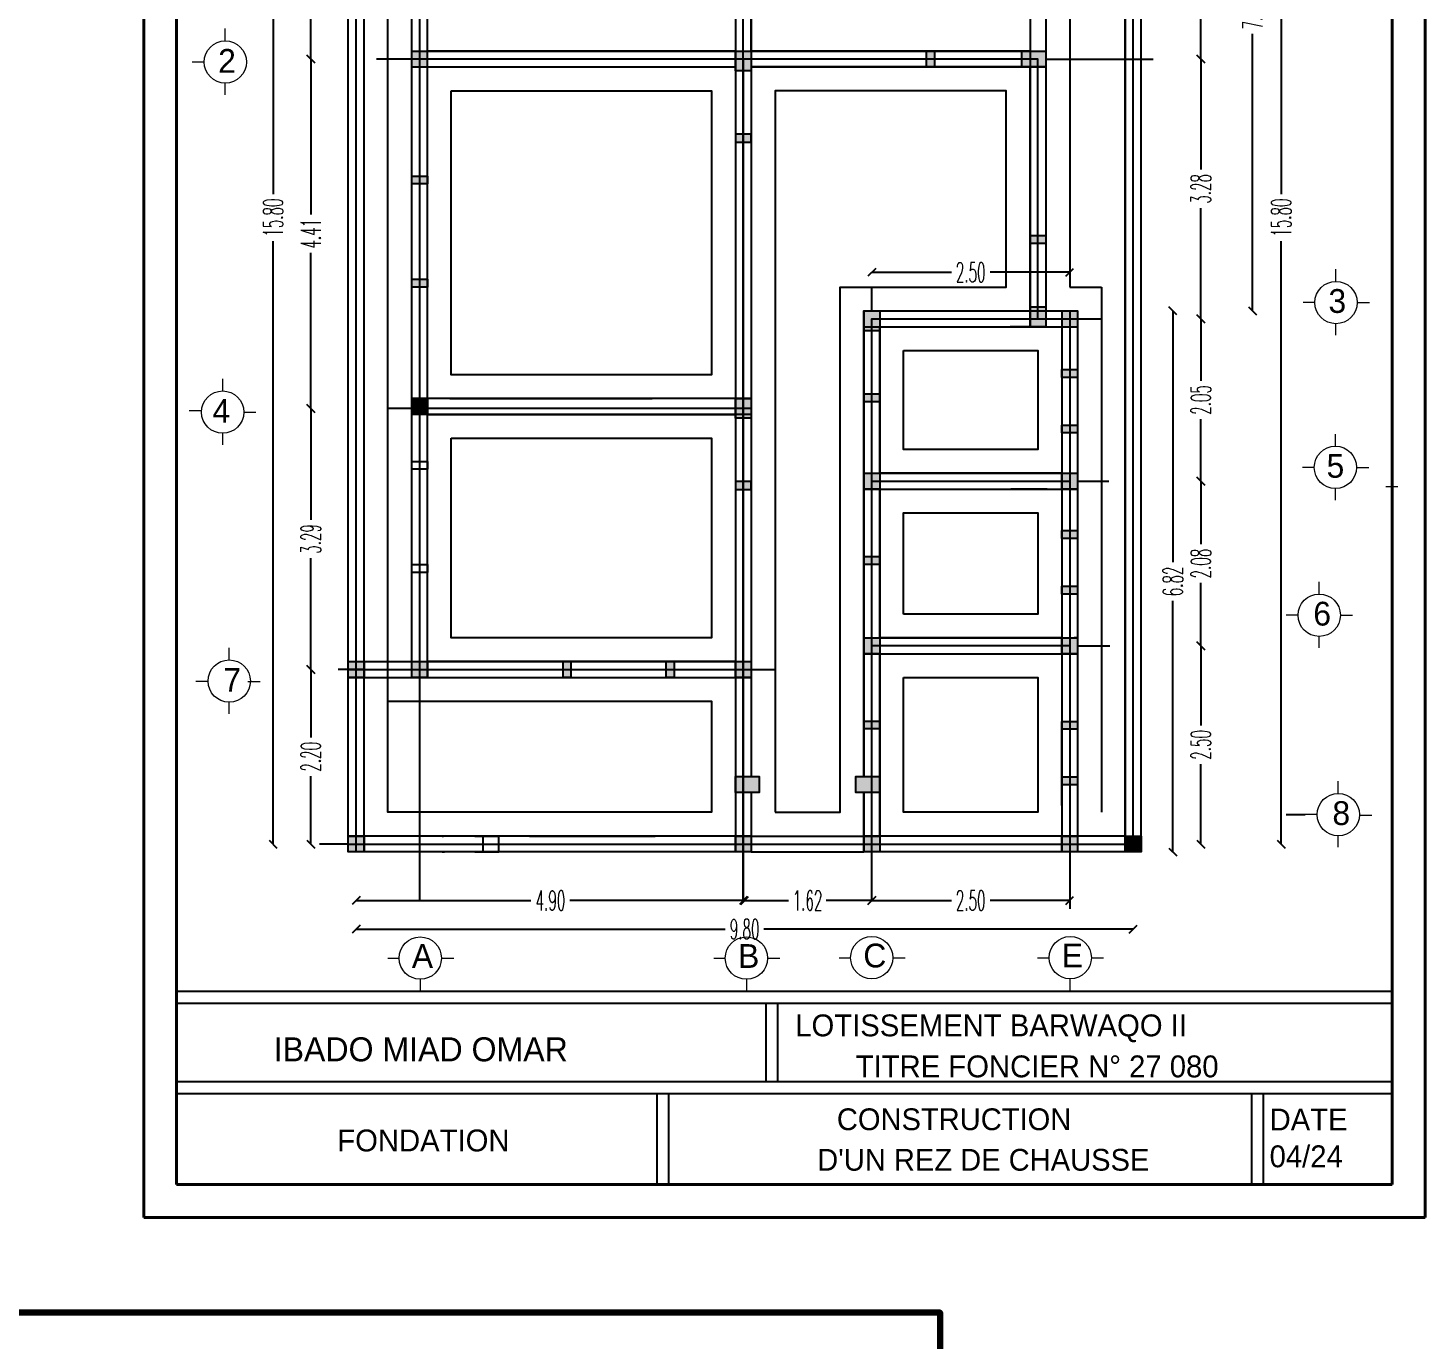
# Model space of a CAD drawing. Extents: x -110 to 3211, y -163 to 893.
# Drawn here: x 454.29 to 471.92, y -7.11 to 9.44 of the extents above; entities that cross this region are included whole.
import ezdxf

# ---------------------------------------------------------------- set-up
doc = ezdxf.new("R2010")
doc.units = 0
doc.header["$LTSCALE"] = 0.8
doc.header["$MEASUREMENT"] = 0
doc.linetypes.add('JIS_02_1.0', pattern=[2, 1, -1])
doc.layers.get('0').update_dxf_attribs({"color": 5, "linetype": 'CONTINUOUS'})
doc.layers.get('DEFPOINTS').update_dxf_attribs({"linetype": 'CONTINUOUS'})
doc.layers.add('Axe poteau & poutres', color=252, linetype='JIS_02_1.0', lineweight=13)
doc.layers.add('Menuiserie', color=30, linetype='CONTINUOUS', lineweight=13)
doc.layers.add('PIPE', color=50, linetype='CONTINUOUS')
doc.styles.add('AYMAN-S', font='romant.shx', dxfattribs={"width": 0.7, "height": 0.15})
doc.styles.add('AYMOONY', font='romant.shx', dxfattribs={"width": 0.5})
doc.dimstyles.new('AYMAN-SIT', dxfattribs={"dimtxt": 0.25, "dimasz": 0.08, "dimexe": 0.18, "dimexo": 0.06, "dimgap": 0.05, "dimtad": 0, "dimzin": 1, "dimdsep": 46, "dimtxsty": 'AYMAN-S', "dimblk1": 'OBLIQUE', "dimblk2": 'OBLIQUE', "dimsah": 1, "dimcen": 0.09, "dimse1": 1, "dimse2": 1, "dimclrd": 256, "dimclre": 256, "dimclrt": 200, "dimadec": 0, "dimazin": 0, "dimtfac": 1, "dimtdec": 4, "dimtix": 1, "dimtmove": 0, "dimatfit": 3, "dimldrblk": 'OBLIQUE', "dimfxl": 1, "dimtolj": 1, "dimtzin": 0, "dimarcsym": 0})

# ---------------------------------------------------------------- blocks, each defined once
blk = doc.blocks.new('_OBLIQUE')
at = {"color": 0, "linetype": 'ByBlock'}
blk.add_line((-0.5, -0.5), (0.5, 0.5), dxfattribs=at)
blk = doc.blocks.new('*D470')
at = {"layer": 'DEFPOINTS', "color": 0, "ltscale": 0.8, "transparency": 16777216}
for p in [(459.134, 13.244), (457.861, 9.044), (459.134, 9.044)]:
    blk.add_point(p, dxfattribs=at)
at = {"layer": 'PIPE', "color": 7, "lineweight": -2, "ltscale": 0.8, "transparency": 16777216}
for p, q in [((457.861, 13.244), (457.861, 11.391)), ((457.861, 9.044), (457.861, 10.898))]:
    blk.add_line(p, q, dxfattribs=at)
at = {"layer": 'PIPE', "color": 7, "lineweight": -2, "ltscale": 0.8, "transparency": 16777216, "xscale": 0.1, "yscale": 0.1, "zscale": 0.1}
for p, rotation in [((457.861, 13.244), 90), ((457.861, 9.044), 270)]:
    blk.add_blockref('_OBLIQUE', p, dxfattribs=dict(at, rotation=rotation))
at = {"layer": 'PIPE', "color": 7, "ltscale": 0.8, "transparency": 16777216, "insert": (457.861, 11.144), "char_height": 0.25, "attachment_point": 5, "rotation": 90, "style": 'AYMOONY'}
blk.add_mtext('\\A1;4.20', dxfattribs=at)
blk = doc.blocks.new('*D471')
at = {"layer": 'DEFPOINTS', "color": 0, "ltscale": 0.8, "transparency": 16777216}
for p in [(459.134, 9.044), (457.861, 4.638), (459.134, 4.638)]:
    blk.add_point(p, dxfattribs=at)
at = {"layer": 'PIPE', "color": 7, "lineweight": -2, "ltscale": 0.8, "transparency": 16777216}
for p, q in [((457.861, 9.044), (457.861, 7.081)), ((457.861, 4.638), (457.861, 6.6))]:
    blk.add_line(p, q, dxfattribs=at)
at = {"layer": 'PIPE', "color": 7, "lineweight": -2, "ltscale": 0.8, "transparency": 16777216, "xscale": 0.1, "yscale": 0.1, "zscale": 0.1}
for p, rotation in [((457.861, 9.044), 90), ((457.861, 4.638), 270)]:
    blk.add_blockref('_OBLIQUE', p, dxfattribs=dict(at, rotation=rotation))
at = {"layer": 'PIPE', "color": 7, "ltscale": 0.8, "transparency": 16777216, "insert": (457.861, 6.841), "char_height": 0.25, "attachment_point": 5, "rotation": 90, "style": 'AYMOONY'}
blk.add_mtext('\\A1;4.41', dxfattribs=at)
blk = doc.blocks.new('*D472')
at = {"layer": 'DEFPOINTS', "color": 0, "ltscale": 0.8, "transparency": 16777216}
for p in [(459.134, 4.638), (457.861, 1.344), (459.134, 1.344)]:
    blk.add_point(p, dxfattribs=at)
at = {"layer": 'PIPE', "color": 7, "lineweight": -2, "ltscale": 0.8, "transparency": 16777216}
for p, q in [((457.861, 4.638), (457.861, 3.234)), ((457.861, 1.344), (457.861, 2.748))]:
    blk.add_line(p, q, dxfattribs=at)
at = {"layer": 'PIPE', "color": 7, "lineweight": -2, "ltscale": 0.8, "transparency": 16777216, "xscale": 0.1, "yscale": 0.1, "zscale": 0.1}
for p, rotation in [((457.861, 4.638), 90), ((457.861, 1.344), 270)]:
    blk.add_blockref('_OBLIQUE', p, dxfattribs=dict(at, rotation=rotation))
at = {"layer": 'PIPE', "color": 7, "ltscale": 0.8, "transparency": 16777216, "insert": (457.861, 2.991), "char_height": 0.25, "attachment_point": 5, "rotation": 90, "style": 'AYMOONY'}
blk.add_mtext('\\A1;3.29', dxfattribs=at)
blk = doc.blocks.new('*D473')
at = {"layer": 'DEFPOINTS', "color": 0, "ltscale": 0.8, "transparency": 16777216}
for p in [(458.334, 1.344), (457.861, -0.856), (458.334, -0.856)]:
    blk.add_point(p, dxfattribs=at)
at = {"layer": 'PIPE', "color": 7, "lineweight": -2, "ltscale": 0.8, "transparency": 16777216}
for p, q in [((457.861, 1.344), (457.861, 0.488)), ((457.861, -0.856), (457.861, 0.001))]:
    blk.add_line(p, q, dxfattribs=at)
at = {"layer": 'PIPE', "color": 7, "lineweight": -2, "ltscale": 0.8, "transparency": 16777216, "xscale": 0.1, "yscale": 0.1, "zscale": 0.1}
for p, rotation in [((457.861, 1.344), 90), ((457.861, -0.856), 270)]:
    blk.add_blockref('_OBLIQUE', p, dxfattribs=dict(at, rotation=rotation))
at = {"layer": 'PIPE', "color": 7, "ltscale": 0.8, "transparency": 16777216, "insert": (457.861, 0.244), "char_height": 0.25, "attachment_point": 5, "rotation": 90, "style": 'AYMOONY'}
blk.add_mtext('\\A1;2.20', dxfattribs=at)
blk = doc.blocks.new('*D474')
at = {"layer": 'DEFPOINTS', "color": 0, "ltscale": 0.8, "transparency": 16777216}
for p in [(467.534, 1.643), (469.089, 1.643), (467.534, -0.856)]:
    blk.add_point(p, dxfattribs=at)
at = {"layer": 'PIPE', "color": 7, "lineweight": -2, "ltscale": 0.8, "transparency": 16777216}
for p, q in [((469.089, 1.643), (469.089, 0.637)), ((469.089, -0.856), (469.089, 0.15))]:
    blk.add_line(p, q, dxfattribs=at)
at = {"layer": 'PIPE', "color": 7, "lineweight": -2, "ltscale": 0.8, "transparency": 16777216, "xscale": 0.1, "yscale": 0.1, "zscale": 0.1}
for p, rotation in [((469.089, 1.643), 90), ((469.089, -0.856), 270)]:
    blk.add_blockref('_OBLIQUE', p, dxfattribs=dict(at, rotation=rotation))
at = {"layer": 'PIPE', "color": 7, "ltscale": 0.8, "transparency": 16777216, "insert": (469.089, 0.394), "char_height": 0.25, "attachment_point": 5, "rotation": 90, "style": 'AYMOONY'}
blk.add_mtext('\\A1;2.50', dxfattribs=at)
blk = doc.blocks.new('*D475')
at = {"layer": 'DEFPOINTS', "color": 0, "ltscale": 0.8, "transparency": 16777216}
for p in [(467.534, 3.719), (469.089, 3.719), (467.534, 1.643)]:
    blk.add_point(p, dxfattribs=at)
at = {"layer": 'PIPE', "color": 7, "lineweight": -2, "ltscale": 0.8, "transparency": 16777216}
for p, q in [((469.089, 3.719), (469.089, 2.924)), ((469.089, 1.643), (469.089, 2.438))]:
    blk.add_line(p, q, dxfattribs=at)
at = {"layer": 'PIPE', "color": 7, "lineweight": -2, "ltscale": 0.8, "transparency": 16777216, "xscale": 0.1, "yscale": 0.1, "zscale": 0.1}
for p, rotation in [((469.089, 3.719), 90), ((469.089, 1.643), 270)]:
    blk.add_blockref('_OBLIQUE', p, dxfattribs=dict(at, rotation=rotation))
at = {"layer": 'PIPE', "color": 7, "ltscale": 0.8, "transparency": 16777216, "insert": (469.089, 2.681), "char_height": 0.25, "attachment_point": 5, "rotation": 90, "style": 'AYMOONY'}
blk.add_mtext('\\A1;2.08', dxfattribs=at)
blk = doc.blocks.new('*D476')
at = {"layer": 'DEFPOINTS', "color": 0, "ltscale": 0.8, "transparency": 16777216}
for p in [(467.534, 5.768), (469.089, 5.768), (467.534, 3.719)]:
    blk.add_point(p, dxfattribs=at)
at = {"layer": 'PIPE', "color": 7, "lineweight": -2, "ltscale": 0.8, "transparency": 16777216}
for p, q in [((469.089, 5.768), (469.089, 4.987)), ((469.089, 3.719), (469.089, 4.5))]:
    blk.add_line(p, q, dxfattribs=at)
at = {"layer": 'PIPE', "color": 7, "lineweight": -2, "ltscale": 0.8, "transparency": 16777216, "xscale": 0.1, "yscale": 0.1, "zscale": 0.1}
for p, rotation in [((469.089, 5.768), 90), ((469.089, 3.719), 270)]:
    blk.add_blockref('_OBLIQUE', p, dxfattribs=dict(at, rotation=rotation))
at = {"layer": 'PIPE', "color": 7, "ltscale": 0.8, "transparency": 16777216, "insert": (469.089, 4.744), "char_height": 0.25, "attachment_point": 5, "rotation": 90, "style": 'AYMOONY'}
blk.add_mtext('\\A1;2.05', dxfattribs=at)
blk = doc.blocks.new('*D477')
at = {"layer": 'DEFPOINTS', "color": 0, "ltscale": 0.8, "transparency": 16777216}
for p in [(467.034, 9.044), (469.089, 9.044), (467.034, 5.768)]:
    blk.add_point(p, dxfattribs=at)
at = {"layer": 'PIPE', "color": 7, "lineweight": -2, "ltscale": 0.8, "transparency": 16777216}
for p, q in [((469.089, 9.044), (469.089, 7.65)), ((469.089, 5.768), (469.089, 7.163))]:
    blk.add_line(p, q, dxfattribs=at)
at = {"layer": 'PIPE', "color": 7, "lineweight": -2, "ltscale": 0.8, "transparency": 16777216, "xscale": 0.1, "yscale": 0.1, "zscale": 0.1}
for p, rotation in [((469.089, 9.044), 90), ((469.089, 5.768), 270)]:
    blk.add_blockref('_OBLIQUE', p, dxfattribs=dict(at, rotation=rotation))
at = {"layer": 'PIPE', "color": 7, "ltscale": 0.8, "transparency": 16777216, "insert": (469.089, 7.406), "char_height": 0.25, "attachment_point": 5, "rotation": 90, "style": 'AYMOONY'}
blk.add_mtext('\\A1;3.28', dxfattribs=at)
blk = doc.blocks.new('*D479')
at = {"layer": 'DEFPOINTS', "color": 0, "ltscale": 0.8, "transparency": 16777216}
for p in [(458.434, 14.944), (457.385, -0.856), (458.434, -0.856)]:
    blk.add_point(p, dxfattribs=at)
at = {"layer": 'PIPE', "color": 7, "lineweight": -2, "ltscale": 0.8, "transparency": 16777216}
for p, q in [((457.385, 14.944), (457.385, 7.341)), ((457.385, -0.856), (457.385, 6.747))]:
    blk.add_line(p, q, dxfattribs=at)
at = {"layer": 'PIPE', "color": 7, "lineweight": -2, "ltscale": 0.8, "transparency": 16777216, "xscale": 0.1, "yscale": 0.1, "zscale": 0.1}
for p, rotation in [((457.385, 14.944), 90), ((457.385, -0.856), 270)]:
    blk.add_blockref('_OBLIQUE', p, dxfattribs=dict(at, rotation=rotation))
at = {"layer": 'PIPE', "color": 7, "ltscale": 0.8, "transparency": 16777216, "insert": (457.385, 7.044), "char_height": 0.25, "attachment_point": 5, "rotation": 90, "style": 'AYMOONY'}
blk.add_mtext('\\A1;15.80', dxfattribs=at)
blk = doc.blocks.new('*D480')
at = {"layer": 'DEFPOINTS', "color": 0, "ltscale": 0.8, "transparency": 16777216}
for p in [(468.234, 14.944), (468.234, -0.856), (470.101, -0.856)]:
    blk.add_point(p, dxfattribs=at)
at = {"layer": 'PIPE', "color": 7, "lineweight": -2, "ltscale": 0.8, "transparency": 16777216}
for p, q in [((470.101, 14.944), (470.101, 7.341)), ((470.101, -0.856), (470.101, 6.747))]:
    blk.add_line(p, q, dxfattribs=at)
at = {"layer": 'PIPE', "color": 7, "lineweight": -2, "ltscale": 0.8, "transparency": 16777216, "xscale": 0.1, "yscale": 0.1, "zscale": 0.1}
for p, rotation in [((470.101, 14.944), 90), ((470.101, -0.856), 270)]:
    blk.add_blockref('_OBLIQUE', p, dxfattribs=dict(at, rotation=rotation))
at = {"layer": 'PIPE', "color": 7, "ltscale": 0.8, "transparency": 16777216, "insert": (470.101, 7.044), "char_height": 0.25, "attachment_point": 5, "rotation": 90, "style": 'AYMOONY'}
blk.add_mtext('\\A1;15.80', dxfattribs=at)
blk = doc.blocks.new('*D481')
at = {"layer": 'DEFPOINTS', "color": 0, "ltscale": 0.8, "transparency": 16777216}
for p in [(468.234, 14.944), (469.089, 14.944), (468.234, 9.044)]:
    blk.add_point(p, dxfattribs=at)
at = {"layer": 'PIPE', "color": 7, "lineweight": -2, "ltscale": 0.8, "transparency": 16777216}
for p, q in [((469.089, 14.944), (469.089, 12.238)), ((469.089, 9.044), (469.089, 11.751))]:
    blk.add_line(p, q, dxfattribs=at)
at = {"layer": 'PIPE', "color": 7, "lineweight": -2, "ltscale": 0.8, "transparency": 16777216, "xscale": 0.1, "yscale": 0.1, "zscale": 0.1}
for p, rotation in [((469.089, 14.944), 90), ((469.089, 9.044), 270)]:
    blk.add_blockref('_OBLIQUE', p, dxfattribs=dict(at, rotation=rotation))
at = {"layer": 'PIPE', "color": 7, "ltscale": 0.8, "transparency": 16777216, "insert": (469.089, 11.994), "char_height": 0.25, "attachment_point": 5, "rotation": 90, "style": 'AYMOONY'}
blk.add_mtext('\\A1;5.90', dxfattribs=at)
blk = doc.blocks.new('*D483')
at = {"layer": 'DEFPOINTS', "color": 0, "ltscale": 0.8, "transparency": 16777216}
for p in [(458.434, -0.856), (463.334, -0.856), (463.334, -1.568)]:
    blk.add_point(p, dxfattribs=at)
at = {"layer": 'PIPE', "color": 7, "lineweight": -2, "ltscale": 0.8, "transparency": 16777216}
for p, q in [((458.434, -1.568), (460.637, -1.568)), ((463.334, -1.568), (461.13, -1.568))]:
    blk.add_line(p, q, dxfattribs=at)
at = {"layer": 'PIPE', "color": 7, "lineweight": -2, "ltscale": 0.8, "transparency": 16777216, "xscale": 0.1, "yscale": 0.1, "zscale": 0.1, "rotation": 180}
blk.add_blockref('_OBLIQUE', (458.434, -1.568), dxfattribs=at)
at = {"layer": 'PIPE', "color": 7, "lineweight": -2, "ltscale": 0.8, "transparency": 16777216, "xscale": 0.1, "yscale": 0.1, "zscale": 0.1}
blk.add_blockref('_OBLIQUE', (463.334, -1.568), dxfattribs=at)
at = {"layer": 'PIPE', "color": 7, "ltscale": 0.8, "transparency": 16777216, "insert": (460.884, -1.568), "char_height": 0.25, "attachment_point": 5, "style": 'AYMOONY'}
blk.add_mtext('\\A1;4.90', dxfattribs=at)
blk = doc.blocks.new('*D484')
at = {"layer": 'DEFPOINTS', "color": 0, "ltscale": 0.8, "transparency": 16777216}
for p in [(463.317, -0.856), (464.937, -0.856), (464.937, -1.568)]:
    blk.add_point(p, dxfattribs=at)
at = {"layer": 'PIPE', "color": 7, "lineweight": -2, "ltscale": 0.8, "transparency": 16777216}
for p, q in [((463.317, -1.568), (463.889, -1.568)), ((464.937, -1.568), (464.364, -1.568))]:
    blk.add_line(p, q, dxfattribs=at)
at = {"layer": 'PIPE', "color": 7, "lineweight": -2, "ltscale": 0.8, "transparency": 16777216, "xscale": 0.1, "yscale": 0.1, "zscale": 0.1, "rotation": 180}
blk.add_blockref('_OBLIQUE', (463.317, -1.568), dxfattribs=at)
at = {"layer": 'PIPE', "color": 7, "lineweight": -2, "ltscale": 0.8, "transparency": 16777216, "xscale": 0.1, "yscale": 0.1, "zscale": 0.1}
blk.add_blockref('_OBLIQUE', (464.937, -1.568), dxfattribs=at)
at = {"layer": 'PIPE', "color": 7, "ltscale": 0.8, "transparency": 16777216, "insert": (464.127, -1.568), "char_height": 0.25, "attachment_point": 5, "style": 'AYMOONY'}
blk.add_mtext('\\A1;1.62', dxfattribs=at)
blk = doc.blocks.new('*D485')
at = {"layer": 'DEFPOINTS', "color": 0, "ltscale": 0.8, "transparency": 16777216}
for p in [(464.937, -0.856), (467.434, -0.856), (467.434, -1.568)]:
    blk.add_point(p, dxfattribs=at)
at = {"layer": 'PIPE', "color": 7, "lineweight": -2, "ltscale": 0.8, "transparency": 16777216}
for p, q in [((464.937, -1.568), (465.942, -1.568)), ((467.434, -1.568), (466.429, -1.568))]:
    blk.add_line(p, q, dxfattribs=at)
at = {"layer": 'PIPE', "color": 7, "lineweight": -2, "ltscale": 0.8, "transparency": 16777216, "xscale": 0.1, "yscale": 0.1, "zscale": 0.1, "rotation": 180}
blk.add_blockref('_OBLIQUE', (464.937, -1.568), dxfattribs=at)
at = {"layer": 'PIPE', "color": 7, "lineweight": -2, "ltscale": 0.8, "transparency": 16777216, "xscale": 0.1, "yscale": 0.1, "zscale": 0.1}
blk.add_blockref('_OBLIQUE', (467.434, -1.568), dxfattribs=at)
at = {"layer": 'PIPE', "color": 7, "ltscale": 0.8, "transparency": 16777216, "insert": (466.185, -1.568), "char_height": 0.25, "attachment_point": 5, "style": 'AYMOONY'}
blk.add_mtext('\\A1;2.50', dxfattribs=at)
blk = doc.blocks.new('*D488')
at = {"layer": 'DEFPOINTS', "color": 0, "ltscale": 0.8, "transparency": 16777216}
for p in [(467.434, 6.354), (464.937, 5.868), (467.434, 5.868)]:
    blk.add_point(p, dxfattribs=at)
at = {"layer": 'PIPE', "color": 7, "lineweight": -2, "ltscale": 0.8, "transparency": 16777216}
for p, q in [((464.937, 6.354), (465.942, 6.354)), ((467.434, 6.354), (466.429, 6.354))]:
    blk.add_line(p, q, dxfattribs=at)
at = {"layer": 'PIPE', "color": 7, "lineweight": -2, "ltscale": 0.8, "transparency": 16777216, "xscale": 0.1, "yscale": 0.1, "zscale": 0.1, "rotation": 180}
blk.add_blockref('_OBLIQUE', (464.937, 6.354), dxfattribs=at)
at = {"layer": 'PIPE', "color": 7, "lineweight": -2, "ltscale": 0.8, "transparency": 16777216, "xscale": 0.1, "yscale": 0.1, "zscale": 0.1}
blk.add_blockref('_OBLIQUE', (467.434, 6.354), dxfattribs=at)
at = {"layer": 'PIPE', "color": 7, "ltscale": 0.8, "transparency": 16777216, "insert": (466.185, 6.354), "char_height": 0.25, "attachment_point": 5, "style": 'AYMOONY'}
blk.add_mtext('\\A1;2.50', dxfattribs=at)
blk = doc.blocks.new('*D489')
at = {"layer": 'DEFPOINTS', "color": 0, "ltscale": 0.8, "transparency": 16777216}
for p in [(458.434, -0.956), (468.234, -0.956), (468.234, -1.929)]:
    blk.add_point(p, dxfattribs=at)
at = {"layer": 'PIPE', "color": 7, "lineweight": -2, "ltscale": 0.8, "transparency": 16777216}
for p, q in [((458.434, -1.929), (463.09, -1.929)), ((468.234, -1.929), (463.577, -1.929))]:
    blk.add_line(p, q, dxfattribs=at)
at = {"layer": 'PIPE', "color": 7, "lineweight": -2, "ltscale": 0.8, "transparency": 16777216, "xscale": 0.1, "yscale": 0.1, "zscale": 0.1, "rotation": 180}
blk.add_blockref('_OBLIQUE', (458.434, -1.929), dxfattribs=at)
at = {"layer": 'PIPE', "color": 7, "lineweight": -2, "ltscale": 0.8, "transparency": 16777216, "xscale": 0.1, "yscale": 0.1, "zscale": 0.1}
blk.add_blockref('_OBLIQUE', (468.234, -1.929), dxfattribs=at)
at = {"layer": 'PIPE', "color": 7, "ltscale": 0.8, "transparency": 16777216, "insert": (463.334, -1.929), "char_height": 0.25, "attachment_point": 5, "style": 'AYMOONY'}
blk.add_mtext('\\A1;9.80', dxfattribs=at)
blk = doc.blocks.new('*D490')
at = {"layer": 'DEFPOINTS', "color": 0, "ltscale": 0.8, "transparency": 16777216}
for p in [(467.534, 5.868), (467.534, -0.956), (468.734, -0.956)]:
    blk.add_point(p, dxfattribs=at)
at = {"layer": 'PIPE', "color": 7, "lineweight": -2, "ltscale": 0.8, "transparency": 16777216}
for p, q in [((468.734, 5.868), (468.734, 2.7)), ((468.734, -0.956), (468.734, 2.213))]:
    blk.add_line(p, q, dxfattribs=at)
at = {"layer": 'PIPE', "color": 7, "lineweight": -2, "ltscale": 0.8, "transparency": 16777216, "xscale": 0.1, "yscale": 0.1, "zscale": 0.1}
for p, rotation in [((468.734, 5.868), 90), ((468.734, -0.956), 270)]:
    blk.add_blockref('_OBLIQUE', p, dxfattribs=dict(at, rotation=rotation))
at = {"layer": 'PIPE', "color": 7, "ltscale": 0.8, "transparency": 16777216, "insert": (468.734, 2.456), "char_height": 0.25, "attachment_point": 5, "rotation": 90, "style": 'AYMOONY'}
blk.add_mtext('\\A1;6.82', dxfattribs=at)
blk = doc.blocks.new('*D491')
at = {"layer": 'DEFPOINTS', "color": 0, "ltscale": 0.8, "transparency": 16777216}
for p in [(467.134, 13.344), (469.741, 13.344), (467.134, 5.868)]:
    blk.add_point(p, dxfattribs=at)
at = {"layer": 'PIPE', "color": 7, "lineweight": -2, "ltscale": 0.8, "transparency": 16777216}
for p, q in [((469.741, 13.344), (469.741, 9.85)), ((469.741, 5.868), (469.741, 9.363))]:
    blk.add_line(p, q, dxfattribs=at)
at = {"layer": 'PIPE', "color": 7, "lineweight": -2, "ltscale": 0.8, "transparency": 16777216, "xscale": 0.1, "yscale": 0.1, "zscale": 0.1}
for p, rotation in [((469.741, 13.344), 90), ((469.741, 5.868), 270)]:
    blk.add_blockref('_OBLIQUE', p, dxfattribs=dict(at, rotation=rotation))
at = {"layer": 'PIPE', "color": 7, "ltscale": 0.8, "transparency": 16777216, "insert": (469.741, 9.606), "char_height": 0.25, "attachment_point": 5, "rotation": 90, "style": 'AYMOONY'}
blk.add_mtext('\\A1;7.48', dxfattribs=at)

msp = doc.modelspace()

# ---------------------------------------------------------------- hatches: boundary and pattern name
at = {"layer": 'PIPE', "ltscale": 0.8}
h = msp.add_hatch(color=256, dxfattribs=at)
h.dxf.hatch_style = 1
h.paths.add_polyline_path([(459.334, 13.344), (459.134, 13.344), (459.134, 13.144), (459.334, 13.144)])
h.paths.add_polyline_path([(460.661, 13.344), (460.561, 13.344), (460.561, 13.145), (460.661, 13.145)])
h.paths.add_polyline_path([(461.961, 13.344), (461.861, 13.344), (461.861, 13.144), (461.961, 13.144)])
h.paths.add_polyline_path([(463.417, 13.344), (463.217, 13.344), (463.217, 13.144), (463.417, 13.144)])
h.paths.add_polyline_path([(464.382, 13.344), (464.282, 13.344), (464.282, 13.144), (464.382, 13.144)])
h.paths.add_polyline_path([(465.682, 13.344), (465.582, 13.344), (465.582, 13.144), (465.682, 13.144)])
h.paths.add_polyline_path([(467.134, 13.344), (466.934, 13.344), (466.934, 13.144), (467.134, 13.144)])
h.paths.add_polyline_path([(467.134, 11.924), (466.934, 11.924), (466.934, 11.824), (467.134, 11.824)])
h.paths.add_polyline_path([(467.134, 10.624), (466.934, 10.624), (466.934, 10.524), (467.134, 10.524)])
h.paths.add_polyline_path([(467.134, 9.144), (466.934, 9.144), (466.934, 8.944), (467.134, 8.944)])
h = msp.add_hatch(color=256, dxfattribs=at)
h.dxf.hatch_style = 1
h.paths.add_polyline_path([(459.334, 10.624), (459.134, 10.624), (459.134, 10.524), (459.334, 10.524)])
h.paths.add_polyline_path([(459.334, 11.924), (459.134, 11.924), (459.134, 11.824), (459.334, 11.824)])
h.paths.add_polyline_path([(463.417, 9.144), (463.217, 9.144), (463.217, 8.894), (463.417, 8.894)])
h.paths.add_polyline_path([(465.729, 9.144), (465.629, 9.144), (465.629, 8.944), (465.729, 8.944)])
h.paths.add_polyline_path([(467.134, 6.818), (466.934, 6.818), (466.934, 6.718), (467.134, 6.718)])
h.paths.add_polyline_path([(463.417, 8.096), (463.217, 8.096), (463.217, 7.996), (463.417, 7.996)])
h.paths.add_polyline_path([(459.334, 7.568), (459.134, 7.568), (459.134, 7.468), (459.334, 7.468)])
h.paths.add_polyline_path([(459.334, 6.268), (459.134, 6.268), (459.134, 6.168), (459.334, 6.168)])
h.paths.add_polyline_path([(463.417, 4.763), (463.217, 4.763), (463.217, 4.563), (463.417, 4.563)])
h.paths.add_polyline_path([(463.417, 4.563), (463.217, 4.563), (463.217, 4.513), (463.417, 4.513)])
h.paths.add_polyline_path([(465.037, 4.82), (464.837, 4.82), (464.837, 4.72), (465.037, 4.72)])
h.paths.add_polyline_path([(465.037, 5.868), (464.837, 5.868), (464.837, 5.668), (465.037, 5.668)])
h.paths.add_polyline_path([(465.037, 5.668), (464.837, 5.668), (464.837, 5.618), (465.037, 5.618)])
h.paths.add_polyline_path([(467.134, 5.868), (466.934, 5.868), (466.934, 5.668), (467.134, 5.668)])
h.paths.add_polyline_path([(467.134, 5.918), (466.934, 5.918), (466.934, 5.868), (467.134, 5.868)])
h.paths.add_polyline_path([(467.534, 5.128), (467.334, 5.128), (467.334, 5.028), (467.534, 5.028)])
h.paths.add_polyline_path([(467.534, 4.428), (467.334, 4.428), (467.334, 4.328), (467.534, 4.328)])
h.paths.add_polyline_path([(467.534, 3.819), (467.334, 3.819), (467.334, 3.619), (467.534, 3.619)])
h.paths.add_polyline_path([(465.037, 3.819), (464.837, 3.819), (464.837, 3.619), (465.037, 3.619)])
h.paths.add_polyline_path([(465.037, 2.771), (464.837, 2.771), (464.837, 2.671), (465.037, 2.671)])
h.paths.add_polyline_path([(465.037, 1.743), (464.837, 1.743), (464.837, 1.543), (465.037, 1.543)])
h.paths.add_polyline_path([(467.534, 1.743), (467.334, 1.743), (467.334, 1.543), (467.534, 1.543)])
h.paths.add_polyline_path([(467.534, 2.397), (467.334, 2.397), (467.334, 2.297), (467.534, 2.297)])
h.paths.add_polyline_path([(467.534, 3.097), (467.334, 3.097), (467.334, 2.997), (467.534, 2.997)])
h.paths.add_polyline_path([(463.417, 3.714), (463.217, 3.714), (463.217, 3.614), (463.417, 3.614)])
h.paths.add_polyline_path([(461.143, 1.444), (461.043, 1.444), (461.043, 1.245), (461.143, 1.245)])
h.paths.add_polyline_path([(462.443, 1.444), (462.343, 1.444), (462.343, 1.244), (462.443, 1.244)])
h.paths.add_polyline_path([(463.417, 1.444), (463.217, 1.444), (463.217, 1.244), (463.417, 1.244)])
h.paths.add_polyline_path([(458.534, 1.444), (458.334, 1.444), (458.334, 1.244), (458.534, 1.244)])
h.paths.add_polyline_path([(459.334, 1.444), (459.134, 1.444), (459.134, 1.244), (459.334, 1.244)])
h.paths.add_polyline_path([(458.534, -0.756), (458.334, -0.756), (458.334, -0.956), (458.534, -0.956)])
h.paths.add_polyline_path([(463.417, -0.756), (463.217, -0.756), (463.217, -0.956), (463.417, -0.956)])
h.paths.add_polyline_path([(463.517, -0.006), (463.217, -0.006), (463.217, -0.206), (463.517, -0.206)])
h.paths.add_polyline_path([(465.037, -0.006), (464.737, -0.006), (464.737, -0.206), (465.037, -0.206)])
h.paths.add_polyline_path([(465.037, 0.695), (464.837, 0.695), (464.837, 0.595), (465.037, 0.595)])
h.paths.add_polyline_path([(465.037, -0.756), (464.837, -0.756), (464.837, -0.956), (465.037, -0.956)])
h.paths.add_polyline_path([(467.534, -0.756), (467.334, -0.756), (467.334, -0.956), (467.534, -0.956)])
h.paths.add_polyline_path([(467.534, -0.009), (467.334, -0.009), (467.334, -0.109), (467.534, -0.109)])
h.paths.add_polyline_path([(467.534, 0.691), (467.334, 0.691), (467.334, 0.591), (467.534, 0.591)])
h = msp.add_hatch(color=256, dxfattribs=at)
h.dxf.hatch_style = 1
h.paths.add_polyline_path([(459.334, 9.144), (459.234, 9.144), (459.234, 8.944), (459.334, 8.944)])
h.paths.add_polyline_path([(459.234, 9.144), (459.134, 9.144), (459.134, 8.944), (459.234, 8.944)])
h.paths.add_polyline_path([(466.934, 9.144), (466.829, 9.144), (466.829, 9.044), (466.934, 9.044)])
h.paths.add_polyline_path([(467.034, 9.044), (466.934, 9.044), (466.934, 8.944), (467.034, 8.944)])
h.paths.add_polyline_path([(466.934, 9.044), (466.829, 9.044), (466.829, 8.944), (466.934, 8.944)])
h.paths.add_polyline_path([(467.534, 5.868), (467.434, 5.868), (467.434, 5.668), (467.534, 5.668)])
h.paths.add_polyline_path([(467.434, 5.868), (467.334, 5.868), (467.334, 5.668), (467.434, 5.668)])
h = msp.add_hatch(color=256, dxfattribs=at)
h.dxf.hatch_style = 1
h.paths.add_polyline_path([(459.334, 4.763), (459.134, 4.763), (459.134, 4.563), (459.334, 4.563)])
h = msp.add_hatch(color=256, dxfattribs=at)
h.dxf.hatch_style = 1
h.paths.add_polyline_path([(468.334, -0.756), (468.134, -0.756), (468.134, -0.856), (468.334, -0.856)])
h.paths.add_polyline_path([(468.334, -0.856), (468.134, -0.856), (468.134, -0.956), (468.334, -0.956)])

# ---------------------------------------------------------------- linework, layer by layer
at = {"lineweight": 40}
for p, q in [((455.755, 18.98), (455.755, -5.564)), ((471.916, -5.564), (471.916, 18.98)), ((456.168, 18.567), (456.168, -5.15)), ((471.503, -5.15), (471.503, 18.567)), ((456.168, -5.15), (471.503, -5.15)), ((455.755, -5.564), (471.916, -5.564))]:
    msp.add_line(p, q, dxfattribs=at)
at = {"ltscale": 0.035}
for p, q in [((458.334, -0.956), (458.334, 15.044)), ((458.534, -0.956), (458.534, 15.044)), ((468.134, -0.956), (468.134, 15.044)), ((468.234, -0.956), (468.234, 15.044)), ((468.334, -0.956), (468.334, 15.044)), ((459.134, 1.244), (459.134, 13.344)), ((459.134, 7.644), (459.134, 13.344)), ((459.334, 7.644), (459.334, 13.344)), ((463.217, 13.344), (463.217, 4.535)), ((463.417, 13.344), (463.417, 4.485)), ((466.934, 13.344), (466.934, 5.668)), ((467.134, 13.344), (467.134, 5.668)), ((459.134, 9.144), (461.644, 9.144)), ((459.334, 9.144), (466.934, 9.144)), ((463.217, 9.144), (463.217, 8.898)), ((463.417, 9.144), (463.417, 8.898)), ((466.42, 9.144), (466.435, 9.144)), ((466.42, 9.144), (466.435, 9.144)), ((466.829, 9.144), (467.134, 9.144)), ((466.829, 9.144), (467.134, 9.144)), ((459.134, 8.944), (463.217, 8.944)), ((459.615, 8.944), (462.166, 8.944)), ((463.417, 8.944), (466.934, 8.944)), ((466.417, 8.944), (466.449, 8.944)), ((466.829, 8.944), (467.134, 8.944)), ((466.829, 8.944), (467.134, 8.944)), ((459.134, 1.244), (459.134, 7.725)), ((459.334, 1.244), (459.334, 7.725)), ((464.837, 5.868), (467.534, 5.868)), ((464.837, 5.868), (464.837, 5.584)), ((465.037, 5.868), (465.037, 5.584)), ((467.334, 5.868), (467.334, -0.956)), ((467.534, 5.868), (467.534, -0.956)), ((464.837, 5.668), (467.534, 5.668)), ((464.837, 5.668), (464.837, 3.528)), ((465.037, 5.668), (465.037, 1.743)), ((466.948, 5.668), (466.684, 5.668)), ((463.417, 4.763), (459.134, 4.763)), ((459.615, 4.763), (462.166, 4.763)), ((463.417, 4.563), (459.134, 4.563)), ((459.615, 4.563), (462.181, 4.563)), ((463.217, 4.563), (463.217, -0.956)), ((463.417, 4.563), (463.417, -0.006)), ((464.837, 3.819), (467.534, 3.819)), ((466.948, 3.819), (466.684, 3.819)), ((464.837, 3.619), (464.837, 1.471)), ((464.837, 3.619), (467.534, 3.619)), ((465.037, 3.619), (465.037, 1.471)), ((467.148, 3.619), (466.69, 3.619)), ((464.837, 1.743), (467.534, 1.743)), ((467.534, 1.743), (467.49, 1.743)), ((458.334, 1.444), (463.417, 1.444)), ((460.137, 1.444), (463.417, 1.444)), ((464.837, 1.543), (464.837, -0.006)), ((464.837, 1.543), (467.534, 1.543)), ((465.037, 1.543), (465.037, -0.956)), ((467.534, 1.543), (467.497, 1.543)), ((458.334, 1.244), (463.417, 1.244)), ((467.334, -0.37), (467.334, 0.65)), ((463.417, -0.206), (463.417, -0.956)), ((464.837, -0.206), (464.837, -0.956)), ((458.829, -0.756), (458.334, -0.756)), ((463.417, -0.756), (458.534, -0.756)), ((459.52, -0.756), (459.535, -0.756)), ((459.929, -0.756), (460.234, -0.756)), ((460.034, -0.956), (460.034, -0.756)), ((460.234, -0.956), (460.234, -0.756)), ((460.619, -0.756), (462.206, -0.756)), ((467.748, -0.756), (467.497, -0.756)), ((458.829, -0.956), (458.334, -0.956)), ((463.417, -0.956), (458.534, -0.956)), ((459.517, -0.956), (459.549, -0.956)), ((459.929, -0.956), (460.234, -0.956)), ((465.637, -0.956), (464.837, -0.956)), ((468.334, -0.956), (465.637, -0.956))]:
    msp.add_line(p, q, dxfattribs=at)
at = {"color": 1}
for p, q in [((458.834, 0.944), (458.834, 13.644)), ((467.434, 13.644), (467.434, 6.168)), ((467.134, 6.718), (467.134, 6.718)), ((467.434, 6.168), (467.834, 6.168)), ((467.834, 6.168), (467.834, -0.456))]:
    msp.add_line(p, q, dxfattribs=at)
for p, q in [((467.51, 5.028), (467.36, 5.028)), ((467.51, 2.997), (467.36, 2.997)), ((467.51, 0.591), (467.36, 0.591)), ((456.168, -3.85), (471.503, -3.85)), ((456.168, -4), (471.503, -4))]:
    msp.add_line(p, q)
at = {"ltscale": 0.8}
for p, q in [((456.168, -2.712), (471.503, -2.712)), ((456.168, -2.861), (471.503, -2.861)), ((463.599, -2.861), (463.599, -3.85)), ((463.749, -2.861), (463.749, -3.85)), ((462.226, -4), (462.226, -5.15)), ((462.375, -4), (462.375, -5.15)), ((469.726, -4), (469.726, -5.15)), ((469.875, -4), (469.875, -5.15))]:
    msp.add_line(p, q, dxfattribs=at)
at = {"color": 0}
for points in [[(458.534, 14.844), (468.134, 14.844), (468.134, -0.756), (464.837, -0.756)], [(463.417, -0.756), (458.581, -0.756), (458.534, -0.756), (458.534, 14.844)], [(463.417, -0.956), (458.334, -0.956), (458.334, 1.444), (459.134, 1.444), (459.134, 13.344)], [(459.134, 13.344), (467.134, 13.344), (467.134, 5.868), (467.534, 5.868), (467.534, -0.956), (464.837, -0.956)], [(459.334, 13.144), (463.217, 13.144), (463.217, 9.144), (459.334, 9.144), (459.334, 13.144)], [(463.417, 13.144), (466.934, 13.144), (466.934, 9.144), (463.417, 9.144), (463.417, 13.144)], [(464.937, -1.571), (464.937, 5.768), (467.034, 5.768), (467.034, 9.044), (463.317, 9.044), (463.317, -1.571)], [(459.334, 8.944), (463.217, 8.944), (463.217, 4.763), (459.334, 4.763), (459.334, 8.944)], [(464.837, -0.006), (464.837, 5.868), (466.934, 5.868), (466.934, 8.944), (463.417, 8.944), (463.417, -0.006)], [(465.037, 5.668), (467.334, 5.668), (467.334, 3.819), (465.037, 3.819), (465.037, 5.668)], [(459.334, 4.563), (463.217, 4.563), (463.217, 1.444), (459.334, 1.444), (459.334, 4.563), (463.217, 4.563)], [(465.037, 1.743), (465.037, 3.619), (467.334, 3.619), (467.334, 1.743), (465.037, 1.743)], [(465.037, 1.543), (467.334, 1.543), (467.334, -0.756), (465.037, -0.756), (465.037, 1.543), (467.334, 1.543)], [(458.534, 1.244), (463.217, 1.244), (463.217, -0.756), (458.534, -0.756), (458.534, 1.244)], [(463.417, -0.756), (464.837, -0.756), (464.837, -0.206)], [(463.417, -0.206), (463.417, -0.756), (464.837, -0.756)]]:
    msp.add_lwpolyline(points, dxfattribs=at)
at = {"color": 1}
for points in [[(463.217, 9.144), (463.417, 9.144), (463.417, 8.894), (463.217, 8.894)], [(465.629, 9.144), (465.729, 9.144), (465.729, 8.944), (465.629, 8.944)], [(466.829, 9.144), (467.134, 9.144), (467.134, 8.944), (466.829, 8.944)], [(463.417, 8.096), (463.217, 8.096), (463.217, 7.996), (463.417, 7.996)], [(459.134, 7.568), (459.334, 7.568), (459.334, 7.468), (459.134, 7.468)], [(467.134, 6.718), (466.934, 6.718), (466.934, 6.818), (467.134, 6.818)], [(459.134, 6.268), (459.334, 6.268), (459.334, 6.168), (459.134, 6.168)], [(464.837, 5.868), (465.037, 5.868), (465.037, 5.618), (464.837, 5.618)], [(466.934, 5.918), (467.134, 5.918), (467.134, 5.668), (466.934, 5.668)], [(467.334, 5.128), (467.534, 5.128), (467.534, 5.028), (467.334, 5.028)], [(463.217, 4.763), (463.417, 4.763), (463.417, 4.513), (463.217, 4.513)], [(464.837, 4.82), (465.037, 4.82), (465.037, 4.72), (464.837, 4.72)], [(467.334, 4.428), (467.534, 4.428), (467.534, 4.328), (467.334, 4.328)], [(459.134, 3.97), (459.334, 3.97), (459.334, 3.87), (459.134, 3.87)], [(463.417, 3.714), (463.217, 3.714), (463.217, 3.614), (463.417, 3.614)], [(467.334, 3.097), (467.534, 3.097), (467.534, 2.997), (467.334, 2.997)], [(459.134, 2.67), (459.334, 2.67), (459.334, 2.57), (459.134, 2.57)], [(464.837, 2.771), (465.037, 2.771), (465.037, 2.671), (464.837, 2.671)], [(467.334, 2.397), (467.534, 2.397), (467.534, 2.297), (467.334, 2.297)], [(461.043, 1.444), (461.143, 1.444), (461.143, 1.245), (461.043, 1.245)], [(462.343, 1.444), (462.443, 1.444), (462.443, 1.244), (462.343, 1.244)], [(464.837, 0.695), (465.037, 0.695), (465.037, 0.595), (464.837, 0.595)], [(467.334, 0.691), (467.534, 0.691), (467.534, 0.591), (467.334, 0.591)], [(467.334, -0.009), (467.534, -0.009), (467.534, -0.109), (467.334, -0.109)]]:
    msp.add_lwpolyline(points, close=True, dxfattribs=at)
at = {"color": 242, "true_color": 0xcd2027}
for points in [[(459.634, 8.644), (462.917, 8.644), (462.917, 5.063), (459.634, 5.063)], [(463.717, -0.456), (464.537, -0.456), (464.537, 6.168), (466.634, 6.168), (466.634, 8.644), (463.717, 8.644)], [(465.337, 5.368), (467.034, 5.368), (467.034, 4.119), (465.337, 4.119)], [(459.634, 4.263), (462.917, 4.263), (462.917, 1.744), (459.634, 1.744)], [(465.337, 2.043), (465.337, 3.319), (467.034, 3.319), (467.034, 2.043)], [(465.337, 1.243), (467.034, 1.243), (467.034, -0.456), (465.337, -0.456)], [(458.834, 0.944), (462.917, 0.944), (462.917, -0.456), (458.834, -0.456)]]:
    msp.add_lwpolyline(points, close=True, dxfattribs=at)
at = {"color": 0}
msp.add_lwpolyline([(464.937, 1.643), (464.937, 3.719), (467.434, 3.719), (467.434, 1.643)], close=True, dxfattribs=at)
at = {"color": 1}
for points in [[(463.217, -0.006), (463.517, -0.006), (463.517, -0.206), (463.217, -0.206), (463.217, -0.006)], [(465.037, -0.006), (465.037, -0.206), (464.737, -0.206), (464.737, -0.006), (465.037, -0.006)]]:
    msp.add_lwpolyline(points, dxfattribs=at)
at = {"color": 5, "lineweight": 100}
msp.add_lwpolyline([(436.098, -6.765), (465.798, -6.765), (465.798, -27.765), (436.098, -27.765)], close=True, dxfattribs=at)
at = {"layer": 'Axe poteau & poutres', "color": 7, "linetype": 'ByBlock', "ltscale": 0.3}
for p, q in [((456.783, 9.273), (456.783, 9.427)), ((456.516, 9.006), (456.367, 9.006)), ((456.783, 8.594), (456.783, 8.738)), ((470.793, 6.241), (470.793, 6.395)), ((470.525, 5.973), (470.377, 5.973)), ((471.06, 5.973), (471.214, 5.973)), ((470.793, 5.562), (470.793, 5.706)), ((456.75, 4.858), (456.75, 5.012)), ((456.329, 4.613), (456.483, 4.613)), ((457.017, 4.591), (457.166, 4.591)), ((456.75, 4.179), (456.75, 4.323)), ((470.786, 4.161), (470.786, 4.315)), ((470.518, 3.894), (470.369, 3.894)), ((471.053, 3.894), (471.207, 3.894)), ((470.786, 3.482), (470.786, 3.626)), ((471.42, 3.652), (471.574, 3.652)), ((470.581, 2.297), (470.581, 2.451)), ((470.314, 2.03), (470.165, 2.03)), ((470.848, 2.03), (471.002, 2.03)), ((470.581, 1.619), (470.581, 1.763)), ((456.832, 1.466), (456.832, 1.62)), ((456.411, 1.199), (456.565, 1.199)), ((457.067, 1.193), (457.221, 1.193)), ((456.832, 0.788), (456.832, 0.932)), ((470.822, -0.218), (470.822, -0.064)), ((470.554, -0.485), (470.405, -0.485)), ((471.089, -0.493), (471.243, -0.493)), ((470.822, -0.897), (470.822, -0.753)), ((464.526, -2.289), (464.67, -2.289)), ((465.205, -2.289), (465.359, -2.289)), ((467.029, -2.289), (467.173, -2.289)), ((467.708, -2.289), (467.862, -2.289)), ((458.831, -2.295), (458.975, -2.295)), ((459.51, -2.295), (459.664, -2.295)), ((462.946, -2.295), (463.09, -2.295)), ((463.624, -2.295), (463.778, -2.295)), ((459.242, -2.563), (459.242, -2.712)), ((463.357, -2.563), (463.357, -2.712)), ((467.437, -2.556), (467.437, -2.705))]:
    msp.add_line(p, q, dxfattribs=at)
for centre in [(456.783, 9.006), (470.793, 5.973), (456.75, 4.591), (470.786, 3.894), (470.581, 2.03), (456.832, 1.199), (470.822, -0.485), (459.242, -2.295), (463.357, -2.295), (464.937, -2.289), (467.441, -2.289)]:
    msp.add_circle(centre, 0.267, dxfattribs=at)
at = {"layer": 'Menuiserie'}
for p, q in [((459.134, 7.568), (459.334, 7.568)), ((459.134, 7.468), (459.334, 7.468)), ((459.137, 7.468), (459.321, 7.468)), ((459.134, 6.268), (459.334, 6.268)), ((459.137, 6.268), (459.334, 6.268)), ((459.134, 6.168), (459.334, 6.168)), ((467.534, 5.128), (467.334, 5.128)), ((467.534, 5.028), (467.334, 5.028)), ((467.534, 4.428), (467.334, 4.428)), ((467.534, 4.328), (467.334, 4.328)), ((459.134, 3.97), (459.334, 3.97)), ((459.134, 3.87), (459.334, 3.87)), ((459.137, 3.87), (459.321, 3.87)), ((467.534, 3.097), (467.334, 3.097)), ((467.534, 2.997), (467.334, 2.997)), ((459.134, 2.67), (459.334, 2.67)), ((459.137, 2.67), (459.334, 2.67)), ((459.134, 2.57), (459.334, 2.57)), ((467.534, 2.397), (467.334, 2.397)), ((467.534, 2.297), (467.334, 2.297)), ((461.043, 1.244), (461.043, 1.444)), ((461.143, 1.244), (461.143, 1.444)), ((461.143, 1.245), (461.143, 1.434)), ((462.343, 1.244), (462.343, 1.444)), ((462.343, 1.245), (462.343, 1.434)), ((462.443, 1.244), (462.443, 1.444)), ((467.534, 0.691), (467.334, 0.691)), ((467.534, 0.591), (467.334, 0.591)), ((467.534, -0.009), (467.334, -0.009)), ((467.534, -0.109), (467.334, -0.109))]:
    msp.add_line(p, q, dxfattribs=at)
at = {"layer": 'PIPE', "ltscale": 0.8}
for p, q in [((458.434, -0.956), (458.434, 15.044)), ((463.317, -1.571), (463.317, 13.644)), ((459.234, 13.52), (459.234, -1.558)), ((467.034, 9.044), (458.692, 9.044)), ((467.134, 9.044), (468.488, 9.044)), ((464.937, 5.868), (464.937, 6.168)), ((467.434, 5.868), (467.434, -1.674)), ((467.034, 5.768), (467.834, 5.768)), ((463.417, 4.638), (458.834, 4.638)), ((467.534, 3.719), (467.927, 3.719)), ((467.534, 1.643), (467.94, 1.643)), ((458.534, 1.344), (458.205, 1.344)), ((458.334, 1.344), (463.717, 1.344)), ((470.165, -0.485), (470.405, -0.485)), ((458.334, -0.856), (457.969, -0.856)), ((458.334, -0.856), (468.334, -0.856)), ((463.417, -0.956), (464.837, -0.956))]:
    msp.add_line(p, q, dxfattribs=at)
for points in [[(459.134, 4.763), (459.334, 4.763), (459.334, 4.563), (459.134, 4.563)], [(459.134, 4.763), (459.334, 4.763), (459.334, 4.563), (459.134, 4.563)], [(464.837, 3.819), (465.037, 3.819), (465.037, 3.619), (464.837, 3.619)], [(467.334, 3.819), (467.534, 3.819), (467.534, 3.619), (467.334, 3.619)], [(464.837, 1.743), (465.037, 1.743), (465.037, 1.543), (464.837, 1.543)], [(467.334, 1.743), (467.534, 1.743), (467.534, 1.543), (467.334, 1.543)], [(458.334, 1.444), (458.534, 1.444), (458.534, 1.244), (458.334, 1.244)], [(459.134, 1.444), (459.334, 1.444), (459.334, 1.244), (459.134, 1.244)], [(463.217, 1.444), (463.417, 1.444), (463.417, 1.244), (463.217, 1.244)], [(458.334, -0.756), (458.534, -0.756), (458.534, -0.956), (458.334, -0.956)], [(463.217, -0.756), (463.417, -0.756), (463.417, -0.956), (463.217, -0.956)], [(464.837, -0.756), (465.037, -0.756), (465.037, -0.956), (464.837, -0.956)], [(467.334, -0.756), (467.534, -0.756), (467.534, -0.956), (467.334, -0.956)], [(468.134, -0.756), (468.334, -0.756), (468.334, -0.956), (468.134, -0.956)]]:
    msp.add_lwpolyline(points, close=True, dxfattribs=at)

# ---------------------------------------------------------------- texts
for s, height, p in [('LOTISSEMENT BARWAQO II', 0.27595, (463.972, -3.281)), ('IBADO MIAD OMAR', 0.30266, (457.393, -3.596)), ('TITRE FONCIER N° 27 080', 0.27595, (464.735, -3.798)), ('CONSTRUCTION', 0.27451, (464.497, -4.464)), (' DATE', 0.2759, (469.853, -4.468)), ('    FONDATION', 0.27595, (457.785, -4.732)), ("         D'UN REZ DE CHAUSSE", 0.27451, (463.331, -4.975)), (' 04/24', 0.2759, (469.853, -4.932))]:
    msp.add_text(s, height=height).set_placement(p)
at = {"layer": 'Axe poteau & poutres', "color": 7, "linetype": 'ByBlock', "ltscale": 0.3, "char_height": 0.3, "width": 0.25992}
for s, insert, attachment_point in [('2', (456.693, 8.87), 7), ('3', (470.698, 5.838), 7), ('4', (456.844, 4.456), 9), ('5', (470.674, 3.759), 7), ('6', (470.507, 1.895), 7), ('7', (456.759, 1.064), 7), ('8', (470.748, -0.62), 7), ('C', (464.831, -2.112), 1), ('E', (467.335, -2.112), 1), ('A', (459.136, -2.118), 1), ('B', (463.251, -2.118), 1)]:
    msp.add_mtext(s, dxfattribs=dict(at, insert=insert, attachment_point=attachment_point))

# ---------------------------------------------------------------- dimensions: what is measured, and where the dimension line sits
at = {"layer": 'PIPE', "ltscale": 0.8}
for base, p1, p2, picture, middle in [((457.385, -0.856), (458.434, 14.944), (458.434, -0.856), '*D479', (457.385, 7.044)), ((470.101, -0.856), (468.234, 14.944), (468.234, -0.856), '*D480', (470.101, 7.044)), ((469.089, 14.944), (468.234, 9.044), (468.234, 14.944), '*D481', (469.089, 11.994)), ((469.741, 13.344), (467.134, 5.868), (467.134, 13.344), '*D491', (469.741, 9.606)), ((457.861, 9.044), (459.134, 13.244), (459.134, 9.044), '*D470', (457.861, 11.144)), ((457.861, 4.638), (459.134, 9.044), (459.134, 4.638), '*D471', (457.861, 6.841)), ((469.089, 9.044), (467.034, 5.768), (467.034, 9.044), '*D477', (469.089, 7.406)), ((468.734, -0.956), (467.534, 5.868), (467.534, -0.956), '*D490', (468.734, 2.456)), ((469.089, 5.768), (467.534, 3.719), (467.534, 5.768), '*D476', (469.089, 4.744)), ((457.861, 1.344), (459.134, 4.638), (459.134, 1.344), '*D472', (457.861, 2.991)), ((469.089, 3.719), (467.534, 1.643), (467.534, 3.719), '*D475', (469.089, 2.681)), ((469.089, 1.643), (467.534, -0.856), (467.534, 1.643), '*D474', (469.089, 0.394)), ((457.861, -0.856), (458.334, 1.344), (458.334, -0.856), '*D473', (457.861, 0.244))]:
    dim = msp.add_linear_dim(base=base, p1=p1, p2=p2, angle=90, dimstyle='AYMAN-SIT', override={"dimasz": 0.1, "dimexe": 0.006, "dimtxsty": 'AYMOONY', "dimclrd": 7, "dimclrt": 7, "dimtdec": 2}, dxfattribs=at)
    dim.commit()
    dim.dimension.update_dxf_attribs({"geometry": picture, "text_midpoint": middle})
for base, p1, p2, picture, middle in [((467.434, 6.354), (464.937, 5.868), (467.434, 5.868), '*D488', (466.185, 6.354)), ((463.334, -1.568), (458.434, -0.856), (463.334, -0.856), '*D483', (460.884, -1.568)), ((464.937, -1.568), (463.317, -0.856), (464.937, -0.856), '*D484', (464.127, -1.568)), ((467.434, -1.568), (464.937, -0.856), (467.434, -0.856), '*D485', (466.185, -1.568)), ((468.234, -1.929), (458.434, -0.956), (468.234, -0.956), '*D489', (463.334, -1.929))]:
    dim = msp.add_linear_dim(base=base, p1=p1, p2=p2, dimstyle='AYMAN-SIT', override={"dimasz": 0.1, "dimexe": 0.006, "dimtxsty": 'AYMOONY', "dimclrd": 7, "dimclrt": 7, "dimtdec": 2}, dxfattribs=at)
    dim.commit()
    dim.dimension.update_dxf_attribs({"geometry": picture, "text_midpoint": middle})

doc.saveas('drawing.dxf')
